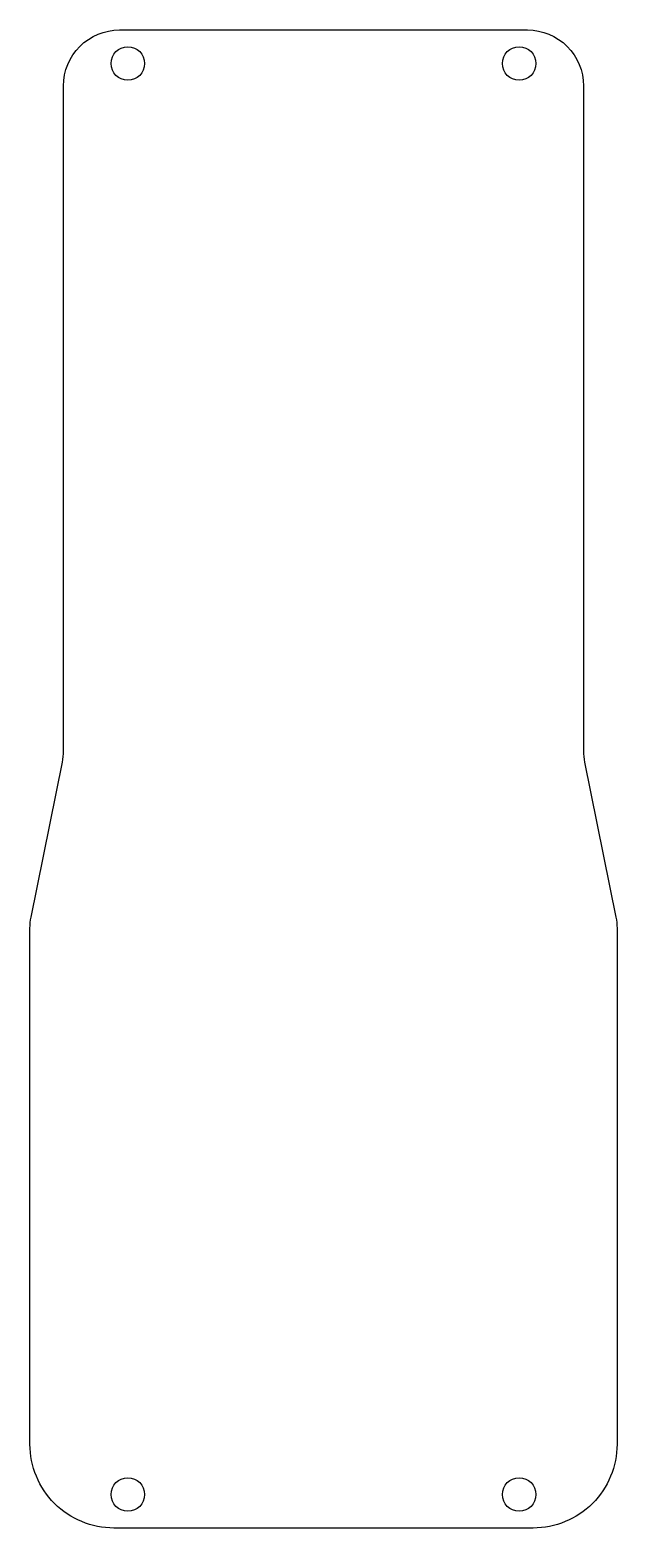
# Model space of a CAD drawing. Header units: millimetres. Extents: x -53 to 53, y -125 to 143.
import ezdxf

# ---------------------------------------------------------------- set-up
doc = ezdxf.new("R2010")
doc.units = ezdxf.units.MM

msp = doc.modelspace()

# ---------------------------------------------------------------- linework, layer by layer
msp.add_lwpolyline([(-52.5, -110), (-52.5, -17.68, -0.049913), (-52.3, -15.7), (-46.7, 12.02, 0.049913), (-46.5, 14), (-46.5, 133, -0.414214), (-36.5, 143), (36.5, 143, -0.414214), (46.5, 133), (46.5, 14, 0.049913), (46.7, 12.02), (52.3, -15.7, -0.049913), (52.5, -17.68), (52.5, -110, -0.414214), (37.5, -125), (-37.5, -125, -0.414214)], format="xyb", close=True)
for centre in [(-35, 137), (35, 137), (-35, -119), (35, -119)]:
    msp.add_circle(centre, 3)

doc.saveas('drawing.dxf')
